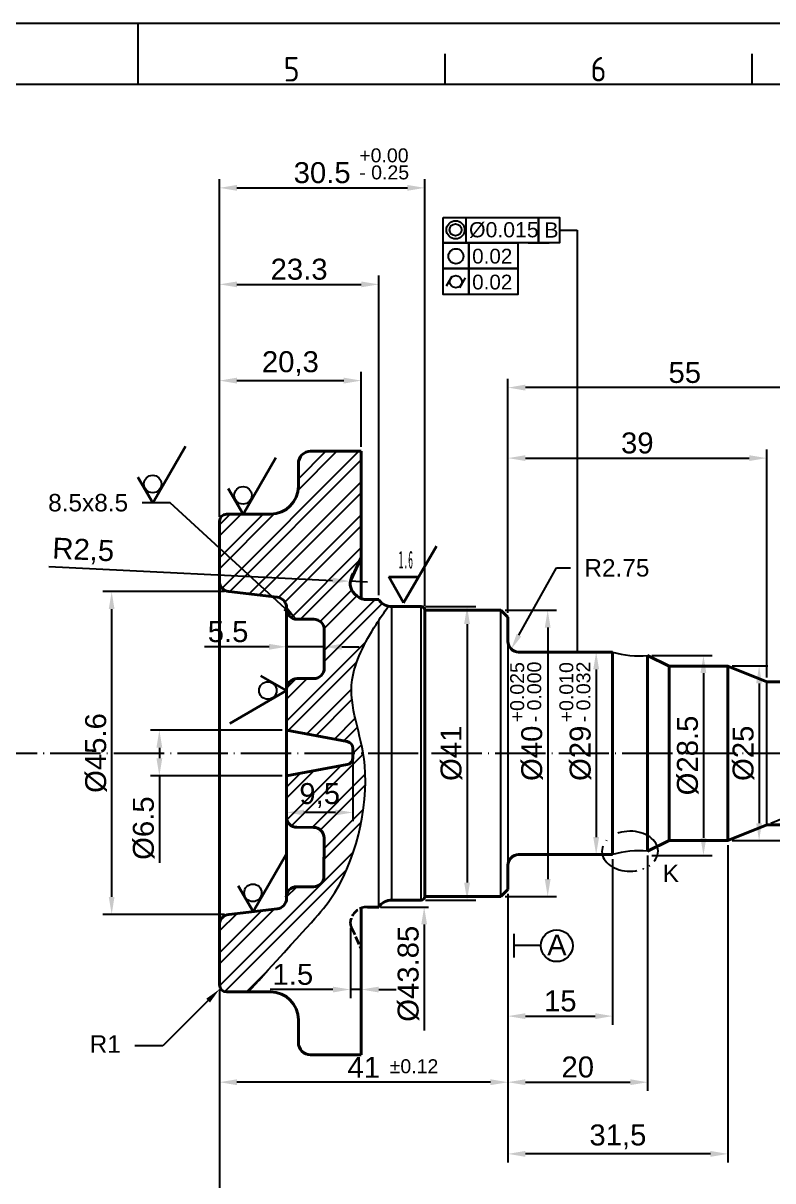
# Model space of a CAD drawing. Header units: millimetres. Extents: x 4780 to 5149, y 1689 to 1950.
# Drawn here: x 4947.7 to 5055, y 1784.4 to 1950.1 of the extents above; entities that cross this region are included whole.
import ezdxf
from ezdxf import colors
from ezdxf.entities.mleader import LeaderData, LeaderLine
from ezdxf.enums import TextEntityAlignment as Align
from ezdxf.math import Vec2, Vec3

# ---------------------------------------------------------------- set-up
doc = ezdxf.new("R2010")
doc.units = ezdxf.units.MM
for name, pattern in [('ACAD_ISO02W100', [15, 12, -3]), ('ACAD_ISO04W100', [30, 24, -3, 0, -3]), ('ACAD_ISO05W100', [33, 24, -3, 0, -3, 0, -3])]:
    doc.linetypes.add(name, pattern=pattern)
for name, color, linetype, lineweight in [('AM_0', 7, 'Continuous', 40), ('AM_4', 1, 'ACAD_ISO04W100', 25), ('AM_5', 3, 'Continuous', 25), ('AM_8', 40, 'ACAD_ISO02W100', 35), ('AM_BOR', 2, 'ACAD_ISO05W100', 35)]:
    doc.layers.add(name, color=color, linetype=linetype, lineweight=lineweight)
doc.styles.add('ACISOTS', font='isocp.shx', dxfattribs={"height": 1})
doc.styles.get("Standard").update_dxf_attribs({"font": 'arial.ttf'})
doc.styles.add('UserTxtStyle3', font='', dxfattribs={"width": 0.4})
doc.styles.get('UserTxtStyle3').set_extended_font_data('FangSong_GB2312')
doc.dimstyles.new('ISO-25', dxfattribs={"dimtxt": 3, "dimasz": 2.5, "dimexe": 1.25, "dimexo": 0.625, "dimtad": 1, "dimtxsty": 'Standard', "dimcen": 2.5, "dimadec": 0, "dimazin": 0, "dimtfac": 1, "dimtmove": 0, "dimatfit": 3, "dimfxl": 1, "dimarcsym": 0})

# ---------------------------------------------------------------- blocks, each defined once
blk = doc.blocks.new('A3 ZTL')
blk.add_line((401.17, 280.82), (19.57, 280.82))
at = {"layer": 'AM_BOR', "color": 135, "linetype": 'Continuous', "lineweight": 25}
blk.add_line((0, 290.61), (410.96, 290.61), dxfattribs=at)
at = {"layer": 'AM_BOR', "color": 135, "lineweight": 25}
for p, q in [((205.48, 280.82), (205.48, 290.61)), ((254.4, 280.82), (254.4, 285.71)), ((303.33, 280.82), (303.33, 285.71))]:
    blk.add_line(p, q, dxfattribs=at)
at = {"layer": 'AM_BOR', "color": 135, "lineweight": 25, "style": 'ACISOTS'}
for s, p in [('5', (229.94, 283.27)), ('6', (278.86, 283.27))]:
    blk.add_text(s, height=3.91, dxfattribs=at).set_placement(p, align=Align.MIDDLE)
blk = doc.blocks.new('*D139')
at = {"layer": 'AM_5', "color": 0, "lineweight": -2}
for p, q in [((5049.2, 1858.05), (5054.3, 1858.05)), ((5053.05, 1855.55), (5053.05, 1835.55)), ((5049.2, 1833.05), (5054.3, 1833.05))]:
    blk.add_line(p, q, dxfattribs=at)
at = {"layer": 'AM_5', "color": 0}
for points in [[(5052.63, 1855.55), (5053.46, 1855.55), (5053.05, 1858.05)], [(5052.63, 1835.55), (5053.46, 1835.55), (5053.05, 1833.05)]]:
    blk.add_solid(points, dxfattribs=at)
at = {"layer": 'Defpoints', "color": 0}
for p in [(5048.58, 1858.05), (5048.58, 1833.05), (5053.05, 1833.05)]:
    blk.add_point(p, dxfattribs=at)
at = {"layer": 'AM_5', "color": 0, "insert": (5050.81, 1845.55), "char_height": 3, "attachment_point": 5, "rotation": 90}
blk.add_mtext('%%C25', dxfattribs=at)
blk = doc.blocks.new('*D141')
at = {"layer": 'AM_5', "color": 0, "lineweight": -2}
for p, q in [((5029.09, 1860.05), (5028.47, 1860.05)), ((5029.72, 1857.55), (5029.72, 1833.55)), ((5029.09, 1831.05), (5028.47, 1831.05))]:
    blk.add_line(p, q, dxfattribs=at)
at = {"layer": 'AM_5', "color": 0}
for points in [[(5029.3, 1857.55), (5030.14, 1857.55), (5029.72, 1860.05)], [(5029.3, 1833.55), (5030.14, 1833.55), (5029.72, 1831.05)]]:
    blk.add_solid(points, dxfattribs=at)
at = {"layer": 'Defpoints', "color": 0}
for p in [(5029.72, 1860.05), (5029.72, 1831.05), (5029.72, 1831.05)]:
    blk.add_point(p, dxfattribs=at)
at = {"layer": 'AM_5', "color": 0, "insert": (5027.48, 1845.55), "char_height": 3, "attachment_point": 5, "rotation": 90}
blk.add_mtext('%%C29', dxfattribs=at)
blk = doc.blocks.new('*D143')
at = {"layer": 'AM_5', "color": 0, "lineweight": -2}
for p, q in [((5016.7, 1866.05), (5024.03, 1866.05)), ((5022.78, 1863.55), (5022.78, 1827.55)), ((5016.7, 1825.05), (5024.03, 1825.05))]:
    blk.add_line(p, q, dxfattribs=at)
at = {"layer": 'AM_5', "color": 0}
for points in [[(5022.36, 1863.55), (5023.19, 1863.55), (5022.78, 1866.05)], [(5022.36, 1827.55), (5023.19, 1827.55), (5022.78, 1825.05)]]:
    blk.add_solid(points, dxfattribs=at)
at = {"layer": 'Defpoints', "color": 0}
for p in [(5016.08, 1866.05), (5016.08, 1825.05), (5022.78, 1825.05)]:
    blk.add_point(p, dxfattribs=at)
at = {"layer": 'AM_5', "color": 0, "insert": (5020.54, 1845.55), "char_height": 3, "attachment_point": 5, "rotation": 90}
blk.add_mtext('%%C40', dxfattribs=at)
blk = doc.blocks.new('*D144')
at = {"layer": 'AM_5', "color": 0, "lineweight": -2}
for p, q in [((5005.3, 1866.55), (5012.48, 1866.55)), ((5011.23, 1864.05), (5011.23, 1827.05)), ((5005.3, 1824.55), (5012.48, 1824.55))]:
    blk.add_line(p, q, dxfattribs=at)
at = {"layer": 'AM_5', "color": 0}
for points in [[(5010.81, 1864.05), (5011.65, 1864.05), (5011.23, 1866.55)], [(5010.81, 1827.05), (5011.65, 1827.05), (5011.23, 1824.55)]]:
    blk.add_solid(points, dxfattribs=at)
at = {"layer": 'Defpoints', "color": 0}
for p in [(5004.68, 1866.55), (5004.68, 1824.55), (5011.23, 1824.55)]:
    blk.add_point(p, dxfattribs=at)
at = {"layer": 'AM_5', "color": 0, "insert": (5008.99, 1845.55), "char_height": 3, "attachment_point": 5, "rotation": 90}
blk.add_mtext('%%C41', dxfattribs=at)
blk = doc.blocks.new('*D150')
at = {"layer": 'AM_5', "color": 0, "lineweight": -2}
for p, q in [((4976.48, 1868.69), (4959.09, 1868.69)), ((4960.34, 1866.19), (4960.34, 1825)), ((4976.48, 1822.5), (4959.09, 1822.5))]:
    blk.add_line(p, q, dxfattribs=at)
at = {"layer": 'AM_5', "color": 0}
for points in [[(4959.92, 1866.19), (4960.75, 1866.19), (4960.34, 1868.69)], [(4959.92, 1825), (4960.75, 1825), (4960.34, 1822.5)]]:
    blk.add_solid(points, dxfattribs=at)
at = {"layer": 'Defpoints', "color": 0}
for p in [(4977.11, 1868.69), (4960.34, 1822.5), (4977.11, 1822.5)]:
    blk.add_point(p, dxfattribs=at)
at = {"layer": 'AM_5', "color": 0, "insert": (4958.1, 1845.59), "char_height": 3, "attachment_point": 5, "rotation": 90}
blk.add_mtext('%%C45.6', dxfattribs=at)
blk = doc.blocks.new('*D151')
at = {"layer": 'AM_5', "color": 0, "lineweight": -2}
for p, q in [((4975.78, 1879.41), (4975.78, 1900.15)), ((4996.08, 1889.41), (4996.08, 1900.15)), ((4978.28, 1898.9), (4993.58, 1898.9))]:
    blk.add_line(p, q, dxfattribs=at)
at = {"layer": 'AM_5', "color": 0}
for points in [[(4978.28, 1899.32), (4978.28, 1898.48), (4975.78, 1898.9)], [(4993.58, 1899.32), (4993.58, 1898.48), (4996.08, 1898.9)]]:
    blk.add_solid(points, dxfattribs=at)
at = {"layer": 'Defpoints', "color": 0}
for p in [(4996.08, 1898.9), (4996.08, 1888.79), (4975.78, 1878.79)]:
    blk.add_point(p, dxfattribs=at)
at = {"layer": 'AM_5', "color": 0, "insert": (4985.93, 1901.33), "char_height": 3, "attachment_point": 5}
blk.add_mtext('20,3', dxfattribs=at)
blk = doc.blocks.new('*D152')
at = {"layer": 'AM_5', "color": 0, "lineweight": -2}
for p, q in [((4975.78, 1879.41), (4975.78, 1913.93)), ((4978.28, 1912.68), (4996.08, 1912.68)), ((4998.58, 1868.17), (4998.58, 1913.93))]:
    blk.add_line(p, q, dxfattribs=at)
at = {"layer": 'AM_5', "color": 0}
for points in [[(4978.28, 1913.09), (4978.28, 1912.26), (4975.78, 1912.68)], [(4996.08, 1913.09), (4996.08, 1912.26), (4998.58, 1912.68)]]:
    blk.add_solid(points, dxfattribs=at)
at = {"layer": 'Defpoints', "color": 0}
for p in [(4998.58, 1912.68), (4975.78, 1878.79), (4998.58, 1867.55)]:
    blk.add_point(p, dxfattribs=at)
at = {"layer": 'AM_5', "color": 0, "insert": (4987.18, 1914.83), "char_height": 3, "attachment_point": 5}
blk.add_mtext('23.3', dxfattribs=at)
blk = doc.blocks.new('*D153')
at = {"layer": 'AM_5', "color": 0, "lineweight": -2}
for p, q in [((4975.78, 1879.41), (4975.78, 1927.74)), ((5005.18, 1866.67), (5005.18, 1927.74)), ((4978.28, 1926.49), (5002.68, 1926.49))]:
    blk.add_line(p, q, dxfattribs=at)
at = {"layer": 'AM_5', "color": 0}
for points in [[(4978.28, 1926.91), (4978.28, 1926.08), (4975.78, 1926.49)], [(5002.68, 1926.91), (5002.68, 1926.08), (5005.18, 1926.49)]]:
    blk.add_solid(points, dxfattribs=at)
at = {"layer": 'Defpoints', "color": 0}
for p in [(5005.18, 1926.49), (4975.78, 1878.79), (5005.18, 1866.05)]:
    blk.add_point(p, dxfattribs=at)
at = {"layer": 'AM_5', "color": 0, "insert": (4990.48, 1928.65), "char_height": 3, "attachment_point": 5}
blk.add_mtext('30.5', dxfattribs=at)
blk = doc.blocks.new('*D154')
at = {"layer": 'AM_5', "color": 0, "lineweight": -2}
for p, q in [((5017.08, 1865.67), (5017.08, 1889.06)), ((5019.58, 1887.81), (5051.64, 1887.81)), ((5054.14, 1856.4), (5054.14, 1889.06))]:
    blk.add_line(p, q, dxfattribs=at)
at = {"layer": 'AM_5', "color": 0}
for points in [[(5019.58, 1888.22), (5019.58, 1887.39), (5017.08, 1887.81)], [(5051.64, 1888.22), (5051.64, 1887.39), (5054.14, 1887.81)]]:
    blk.add_solid(points, dxfattribs=at)
at = {"layer": 'Defpoints', "color": 0}
for p in [(5054.14, 1887.81), (5017.08, 1865.05), (5054.14, 1855.77)]:
    blk.add_point(p, dxfattribs=at)
at = {"layer": 'AM_5', "color": 0, "insert": (5035.61, 1889.96), "char_height": 3, "attachment_point": 5}
blk.add_mtext('39', dxfattribs=at)
blk = doc.blocks.new('*D155')
at = {"layer": 'AM_5', "color": 0, "lineweight": -2}
for p, q in [((5017.08, 1888.43), (5017.08, 1899.15)), ((5067.75, 1856.4), (5067.75, 1899.15)), ((5065.25, 1897.9), (5019.58, 1897.9))]:
    blk.add_line(p, q, dxfattribs=at)
at = {"layer": 'AM_5', "color": 0}
for points in [[(5019.58, 1898.32), (5019.58, 1897.48), (5017.08, 1897.9)], [(5065.25, 1898.32), (5065.25, 1897.48), (5067.75, 1897.9)]]:
    blk.add_solid(points, dxfattribs=at)
at = {"layer": 'Defpoints', "color": 0}
for p in [(5017.08, 1897.9), (5017.08, 1887.81), (5067.75, 1855.77)]:
    blk.add_point(p, dxfattribs=at)
at = {"layer": 'AM_5', "color": 0, "insert": (5042.41, 1900.05), "char_height": 3, "attachment_point": 5}
blk.add_mtext('55', dxfattribs=at)
blk = doc.blocks.new('*D158')
at = {"layer": 'AM_5', "color": 0, "lineweight": -2}
for p, q in [((5017.08, 1825.42), (5017.08, 1797.22)), ((4975.78, 1811.77), (4975.78, 1797.22)), ((5014.58, 1798.47), (4978.28, 1798.47))]:
    blk.add_line(p, q, dxfattribs=at)
at = {"layer": 'AM_5', "color": 0}
for points in [[(4978.28, 1798.89), (4978.28, 1798.05), (4975.78, 1798.47)], [(5014.58, 1798.89), (5014.58, 1798.05), (5017.08, 1798.47)]]:
    blk.add_solid(points, dxfattribs=at)
at = {"layer": 'Defpoints', "color": 0}
for p in [(5017.08, 1826.05), (4975.78, 1812.4), (4975.78, 1798.47)]:
    blk.add_point(p, dxfattribs=at)
at = {"layer": 'AM_5', "color": 0, "insert": (4996.43, 1800.6), "char_height": 3, "attachment_point": 5}
blk.add_mtext('41', dxfattribs=at)
blk = doc.blocks.new('*D159')
at = {"layer": 'AM_5', "color": 0, "lineweight": -2}
for p, q in [((5032.08, 1830.42), (5032.08, 1806.68)), ((5017.08, 1824.8), (5017.08, 1806.68)), ((5019.58, 1807.93), (5029.58, 1807.93))]:
    blk.add_line(p, q, dxfattribs=at)
at = {"layer": 'AM_5', "color": 0}
for points in [[(5019.58, 1808.35), (5019.58, 1807.51), (5017.08, 1807.93)], [(5029.58, 1808.35), (5029.58, 1807.51), (5032.08, 1807.93)]]:
    blk.add_solid(points, dxfattribs=at)
at = {"layer": 'Defpoints', "color": 0}
for p in [(5032.08, 1831.05), (5017.08, 1825.42), (5032.08, 1807.93)]:
    blk.add_point(p, dxfattribs=at)
at = {"layer": 'AM_5', "color": 0, "insert": (5024.58, 1810.09), "char_height": 3, "attachment_point": 5}
blk.add_mtext('15', dxfattribs=at)
blk = doc.blocks.new('*D160')
at = {"layer": 'AM_5', "color": 0, "lineweight": -2}
for p, q in [((5037.09, 1830.93), (5037.09, 1797.22)), ((5017.08, 1807.31), (5017.08, 1797.22)), ((5019.58, 1798.47), (5034.59, 1798.47))]:
    blk.add_line(p, q, dxfattribs=at)
at = {"layer": 'AM_5', "color": 0}
for points in [[(5019.58, 1798.89), (5019.58, 1798.05), (5017.08, 1798.47)], [(5034.59, 1798.89), (5034.59, 1798.05), (5037.09, 1798.47)]]:
    blk.add_solid(points, dxfattribs=at)
at = {"layer": 'Defpoints', "color": 0}
for p in [(5037.09, 1831.56), (5017.08, 1807.93), (5037.09, 1798.47)]:
    blk.add_point(p, dxfattribs=at)
at = {"layer": 'AM_5', "color": 0, "insert": (5027.08, 1800.63), "char_height": 3, "attachment_point": 5}
blk.add_mtext('20', dxfattribs=at)
blk = doc.blocks.new('*D161')
at = {"layer": 'AM_5', "color": 0, "lineweight": -2}
for p, q in [((5048.58, 1832.42), (5048.58, 1786.96)), ((5017.08, 1797.85), (5017.08, 1786.96)), ((5046.08, 1788.21), (5019.58, 1788.21))]:
    blk.add_line(p, q, dxfattribs=at)
at = {"layer": 'AM_5', "color": 0}
for points in [[(5019.58, 1788.63), (5019.58, 1787.79), (5017.08, 1788.21)], [(5046.08, 1788.63), (5046.08, 1787.79), (5048.58, 1788.21)]]:
    blk.add_solid(points, dxfattribs=at)
at = {"layer": 'Defpoints', "color": 0}
for p in [(5048.58, 1833.05), (5017.08, 1798.47), (5017.08, 1788.21)]:
    blk.add_point(p, dxfattribs=at)
at = {"layer": 'AM_5', "color": 0, "insert": (5032.83, 1790.64), "char_height": 3, "attachment_point": 5}
blk.add_mtext('31,5', dxfattribs=at)
blk = doc.blocks.new('*D162')
at = {"layer": 'AM_5', "color": 0, "lineweight": -2}
for p, q in [((5095.07, 1814.41), (5095.07, 1776.38)), ((4975.78, 1811.77), (4975.78, 1776.38)), ((4978.28, 1777.63), (5092.57, 1777.63))]:
    blk.add_line(p, q, dxfattribs=at)
at = {"layer": 'AM_5', "color": 0}
for points in [[(4978.28, 1778.04), (4978.28, 1777.21), (4975.78, 1777.63)], [(5092.57, 1778.04), (5092.57, 1777.21), (5095.07, 1777.63)]]:
    blk.add_solid(points, dxfattribs=at)
at = {"layer": 'Defpoints', "color": 0}
for p in [(5095.07, 1815.03), (4975.78, 1812.4), (5095.07, 1777.63)]:
    blk.add_point(p, dxfattribs=at)
at = {"layer": 'AM_5', "color": 0, "insert": (5035.43, 1779.78), "char_height": 3, "attachment_point": 5}
blk.add_mtext('120', dxfattribs=at)
blk = doc.blocks.new('*D164')
at = {"layer": 'AM_5', "color": 0, "lineweight": -2}
for p, q in [((4985.38, 1861.43), (4985.38, 1862.05)), ((4990.78, 1861.12), (4990.78, 1862.05)), ((4982.88, 1860.8), (4973.64, 1860.8)), ((4990.78, 1860.8), (4985.38, 1860.8)), ((4993.28, 1860.8), (4995.78, 1860.8))]:
    blk.add_line(p, q, dxfattribs=at)
at = {"layer": 'AM_5', "color": 0}
for points in [[(4982.88, 1861.22), (4982.88, 1860.38), (4985.38, 1860.8)], [(4993.28, 1861.22), (4993.28, 1860.38), (4990.78, 1860.8)]]:
    blk.add_solid(points, dxfattribs=at)
at = {"layer": 'Defpoints', "color": 0}
for p in [(4985.38, 1860.8), (4985.38, 1860.8), (4990.78, 1860.49)]:
    blk.add_point(p, dxfattribs=at)
at = {"layer": 'AM_5', "color": 0, "insert": (4977.01, 1862.95), "char_height": 3, "attachment_point": 5}
blk.add_mtext('5.5', dxfattribs=at)
blk = doc.blocks.new('*D165')
at = {"layer": 'AM_5', "color": 0, "lineweight": -2}
for p, q in [((4984.75, 1848.84), (4965.92, 1848.84)), ((4967.17, 1846.34), (4967.17, 1844.84)), ((4984.75, 1842.34), (4965.92, 1842.34)), ((4967.17, 1842.34), (4967.17, 1829.85))]:
    blk.add_line(p, q, dxfattribs=at)
at = {"layer": 'AM_5', "color": 0}
for points in [[(4966.75, 1846.34), (4967.59, 1846.34), (4967.17, 1848.84)], [(4966.75, 1844.84), (4967.59, 1844.84), (4967.17, 1842.34)]]:
    blk.add_solid(points, dxfattribs=at)
at = {"layer": 'Defpoints', "color": 0}
for p in [(4985.38, 1848.84), (4967.17, 1842.34), (4985.38, 1842.34)]:
    blk.add_point(p, dxfattribs=at)
at = {"layer": 'AM_5', "color": 0, "insert": (4964.93, 1834.84), "char_height": 3, "attachment_point": 5, "rotation": 90}
blk.add_mtext('%%C6.5', dxfattribs=at)
blk = doc.blocks.new('*D166')
at = {"layer": 'AM_5', "color": 0, "lineweight": -2}
for p, q in [((4994.88, 1844.97), (4994.88, 1835.83)), ((4985.38, 1837.71), (4985.38, 1838.33)), ((4992.38, 1837.08), (4987.88, 1837.08))]:
    blk.add_line(p, q, dxfattribs=at)
at = {"layer": 'AM_5', "color": 0}
for points in [[(4987.88, 1837.5), (4987.88, 1836.67), (4985.38, 1837.08)], [(4992.38, 1837.5), (4992.38, 1836.67), (4994.88, 1837.08)]]:
    blk.add_solid(points, dxfattribs=at)
at = {"layer": 'Defpoints', "color": 0}
for p in [(4994.88, 1845.59), (4985.38, 1837.08), (4985.38, 1837.08)]:
    blk.add_point(p, dxfattribs=at)
at = {"layer": 'AM_5', "color": 0, "insert": (4990.13, 1839.51), "char_height": 3, "attachment_point": 5}
blk.add_mtext('9,5', dxfattribs=at)
blk = doc.blocks.new('*D167')
at = {"layer": 'AM_5', "color": 0, "lineweight": -2}
for p, q in [((5054.72, 1835.56), (5063.21, 1839.02)), ((5049.2, 1833.05), (5064.38, 1833.05)), ((5062.91, 1830.56), (5061.74, 1823.81))]:
    blk.add_line(p, q, dxfattribs=at)
for start, end in [(9.8556, 12.3505), (350.1444, 0)]:
    blk.add_arc((5048.58, 1833.05), 14.55, start, end, dxfattribs=at)
at = {"layer": 'AM_5', "color": 0}
for points in [[(5062.39, 1836.04), (5063.19, 1836.29), (5062.05, 1838.55)], [(5063.33, 1835.58), (5062.5, 1835.5), (5063.13, 1833.05)]]:
    blk.add_solid(points, dxfattribs=at)
at = {"layer": 'Defpoints', "color": 0}
for p in [(5062.64, 1836.77), (5054.14, 1835.32), (5040.16, 1833.05), (5048.58, 1833.05), (5048.58, 1833.05)]:
    blk.add_point(p, dxfattribs=at)
at = {"layer": 'AM_5', "color": 0, "insert": (5064.45, 1826.81), "char_height": 3, "attachment_point": 5, "rotation": 260.1444}
blk.add_mtext('15%%d', dxfattribs=at)
blk = doc.blocks.new('*D169')
at = {"layer": 'AM_5', "color": 0, "lineweight": -2}
for p, q in [((4859.14, 1876.72), (4840.57, 1898.09)), ((4850.83, 1845.59), (4816.64, 1845.59))]:
    blk.add_line(p, q, dxfattribs=at)
blk.add_arc((4886.2, 1845.59), 68.31, 133.0971, 177.9029, dxfattribs=at)
at = {"layer": 'AM_5', "color": 0}
for points in [[(4839.25, 1895.78), (4839.81, 1895.16), (4841.39, 1897.15)], [(4818.35, 1848.09), (4817.52, 1848.1), (4817.89, 1845.59)]]:
    blk.add_solid(points, dxfattribs=at)
at = {"layer": 'Defpoints', "color": 0}
for p in [(4828.7, 1882.46), (4859.55, 1876.25), (4870.21, 1863.99), (4851.45, 1845.59), (5112.5, 1845.59)]:
    blk.add_point(p, dxfattribs=at)
at = {"layer": 'AM_5', "color": 0, "insert": (4822.08, 1874.81), "char_height": 3, "attachment_point": 5, "rotation": 65.5}
blk.add_mtext('49°', dxfattribs=at)
blk = doc.blocks.new('*D170')
at = {"layer": 'AM_5', "color": 0, "lineweight": -2}
for p, q in [((4850.83, 1845.59), (4816.64, 1845.59)), ((4859.14, 1814.59), (4840.53, 1793.18))]:
    blk.add_line(p, q, dxfattribs=at)
blk.add_arc((4886.09, 1845.59), 68.2, 182.1005, 226.8995, dxfattribs=at)
at = {"layer": 'AM_5', "color": 0}
for points in [[(4817.52, 1843.09), (4818.35, 1843.1), (4817.89, 1845.59)], [(4839.77, 1796.11), (4839.21, 1795.49), (4841.35, 1794.13)]]:
    blk.add_solid(points, dxfattribs=at)
at = {"layer": 'Defpoints', "color": 0}
for p in [(4851.45, 1845.59), (5112.5, 1845.59), (4820.64, 1826.41), (4870.21, 1827.33), (4859.55, 1815.06)]:
    blk.add_point(p, dxfattribs=at)
at = {"layer": 'AM_5', "color": 0, "insert": (4826, 1818.21), "char_height": 3, "attachment_point": 5, "rotation": 294.5}
blk.add_mtext('49°', dxfattribs=at)
blk = doc.blocks.new('*D171')
at = {"layer": 'AM_5', "color": 0, "lineweight": -2}
blk.add_line((4922.45, 1865.25), (4931.33, 1870), dxfattribs=at)
blk.add_arc((4885.73, 1845.59), 50.46, 2.8387, 25.3238, dxfattribs=at)
at = {"layer": 'AM_5', "color": 0}
for points in [[(4930.98, 1866.99), (4931.72, 1867.37), (4930.22, 1869.41)], [(4936.55, 1848.1), (4935.72, 1848.08), (4936.2, 1845.59)]]:
    blk.add_solid(points, dxfattribs=at)
at = {"layer": 'Defpoints', "color": 0}
for p in [(4921.9, 1864.95), (4907.55, 1857.28), (4935.52, 1853.82), (4851.45, 1845.59), (5112.5, 1845.59)]:
    blk.add_point(p, dxfattribs=at)
at = {"layer": 'AM_5', "color": 0, "insert": (4936.78, 1858.4), "char_height": 3, "attachment_point": 5, "rotation": 284.0813}
blk.add_mtext("28%%d30'", dxfattribs=at)
blk = doc.blocks.new('*D172')
at = {"layer": 'AM_5', "color": 0, "lineweight": -2}
blk.add_line((4922.45, 1826.07), (4931.35, 1821.3), dxfattribs=at)
blk.add_arc((4885.97, 1845.59), 50.23, 334.6897, 357.1478, dxfattribs=at)
at = {"layer": 'AM_5', "color": 0}
for points in [[(4935.72, 1843.1), (4936.55, 1843.08), (4936.2, 1845.59)], [(4931.75, 1823.93), (4931.01, 1824.31), (4930.25, 1821.89)]]:
    blk.add_solid(points, dxfattribs=at)
at = {"layer": 'Defpoints', "color": 0}
for p in [(4851.45, 1845.59), (5112.5, 1845.59), (4907.55, 1834.04), (4933.53, 1829.43), (4921.9, 1826.36)]:
    blk.add_point(p, dxfattribs=at)
at = {"layer": 'AM_5', "color": 0, "insert": (4932.6, 1833.9), "char_height": 3, "attachment_point": 5, "rotation": 75.9187}
blk.add_mtext("28%%D30'   ", dxfattribs=at)
blk = doc.blocks.new('*D175')
at = {"layer": 'AM_5', "color": 0, "lineweight": -2}
for p, q in [((5037.7, 1859.54), (5046.33, 1859.54)), ((5045.08, 1857.04), (5045.08, 1833.43)), ((5037.71, 1830.93), (5046.33, 1830.93))]:
    blk.add_line(p, q, dxfattribs=at)
at = {"layer": 'AM_5', "color": 0}
for points in [[(5044.66, 1857.04), (5045.49, 1857.04), (5045.08, 1859.54)], [(5044.66, 1833.43), (5045.49, 1833.43), (5045.08, 1830.93)]]:
    blk.add_solid(points, dxfattribs=at)
at = {"layer": 'Defpoints', "color": 0}
for p in [(5037.08, 1859.54), (5037.09, 1830.93), (5045.08, 1830.93)]:
    blk.add_point(p, dxfattribs=at)
at = {"layer": 'AM_5', "color": 0, "insert": (5042.84, 1845.24), "char_height": 3, "attachment_point": 5, "rotation": 90}
blk.add_mtext('%%C28.5', dxfattribs=at)
blk = doc.blocks.new('*D184')
at = {"layer": 'AM_5', "color": 0, "lineweight": -2}
for p, q in [((4825.19, 1857.36), (4826.1, 1862.08)), ((4834.71, 1853.38), (4823.52, 1855.08)), ((4850.83, 1845.59), (4822.8, 1845.59))]:
    blk.add_line(p, q, dxfattribs=at)
for start, end in [(169.0007, 171.3236), (173.6466, 177.677)]:
    blk.add_arc((4885.72, 1845.59), 61.67, start, end, dxfattribs=at)
at = {"layer": 'AM_5', "color": 0}
for points in [[(4824.02, 1852.47), (4824.84, 1852.36), (4824.76, 1854.9)], [(4824.52, 1848.08), (4823.69, 1848.1), (4824.05, 1845.59)]]:
    blk.add_solid(points, dxfattribs=at)
at = {"layer": 'Defpoints', "color": 0}
for p in [(4835.33, 1853.28), (4855.6, 1850.19), (4824.13, 1848.7), (4851.45, 1845.59), (5112.5, 1845.59)]:
    blk.add_point(p, dxfattribs=at)
at = {"layer": 'AM_5', "color": 0, "insert": (4823.53, 1860.13), "char_height": 3, "attachment_point": 5, "rotation": 79.0007}
blk.add_mtext('9°', dxfattribs=at)
blk = doc.blocks.new('*D187')
at = {"layer": 'AM_5', "color": 0, "lineweight": -2}
for p, q in [((4850.83, 1845.59), (4822.8, 1845.59)), ((4834.68, 1829.98), (4825.52, 1827.21))]:
    blk.add_line(p, q, dxfattribs=at)
blk.add_arc((4886.35, 1845.59), 62.3, 182.2995, 194.5176, dxfattribs=at)
at = {"layer": 'AM_5', "color": 0}
for points in [[(4823.69, 1843.09), (4824.52, 1843.1), (4824.05, 1845.59)], [(4826.44, 1830.09), (4825.64, 1829.86), (4826.72, 1827.57)]]:
    blk.add_solid(points, dxfattribs=at)
at = {"layer": 'Defpoints', "color": 0}
for p in [(4851.45, 1845.59), (5112.5, 1845.59), (4824.35, 1839.51), (4855.65, 1836.31), (4835.28, 1830.16)]:
    blk.add_point(p, dxfattribs=at)
at = {"layer": 'AM_5', "color": 0, "insert": (4826.83, 1836.8), "char_height": 3, "attachment_point": 5, "rotation": 278.4085}
blk.add_mtext('17°', dxfattribs=at)
blk = doc.blocks.new('*D189')
at = {"layer": 'AM_5', "color": 0, "lineweight": -2}
for p, q in [((4951.36, 1872.27), (4991.98, 1870.29)), ((4996.98, 1870.05), (4994.48, 1870.17))]:
    blk.add_line(p, q, dxfattribs=at)
blk.add_arc((4996.98, 1870.05), 2.5, 148.5612, 180.2536, dxfattribs=at)
at = {"layer": 'AM_5', "color": 0}
blk.add_solid([(4992, 1870.71), (4991.96, 1869.87), (4994.48, 1870.17)], dxfattribs=at)
at = {"layer": 'Defpoints', "color": 0}
for p in [(4994.48, 1870.17), (4996.98, 1870.05)]:
    blk.add_point(p, dxfattribs=at)
at = {"layer": 'AM_5', "color": 0, "insert": (4956.27, 1874.46), "char_height": 3, "attachment_point": 5, "rotation": 357.2091}
blk.add_mtext('R2,5', dxfattribs=at)
blk = doc.blocks.new('*D191')
at = {"layer": 'AM_5', "color": 0, "lineweight": -2}
for p, q in [((4994.52, 1820.55), (4994.52, 1810.49)), ((4996.08, 1812.36), (4996.08, 1812.99)), ((4992.02, 1811.74), (4983.06, 1811.74)), ((4996.08, 1811.74), (4994.52, 1811.74)), ((4998.58, 1811.74), (5001.08, 1811.74))]:
    blk.add_line(p, q, dxfattribs=at)
at = {"layer": 'AM_5', "color": 0}
for points in [[(4992.02, 1812.15), (4992.02, 1811.32), (4994.52, 1811.74)], [(4998.58, 1812.15), (4998.58, 1811.32), (4996.08, 1811.74)]]:
    blk.add_solid(points, dxfattribs=at)
at = {"layer": 'Defpoints', "color": 0}
for p in [(4994.52, 1821.17), (4996.08, 1811.74), (4996.08, 1811.74)]:
    blk.add_point(p, dxfattribs=at)
at = {"layer": 'AM_5', "color": 0, "insert": (4986.29, 1813.89), "char_height": 3, "attachment_point": 5}
blk.add_mtext('1.5', dxfattribs=at)

msp = doc.modelspace()

# ---------------------------------------------------------------- hatches: boundary and pattern name
at = {"layer": 'AM_5'}
h = msp.add_hatch(dxfattribs=at)
h.set_pattern_fill('ANSI32', color=256, scale=0.35, style=0)
edge = h.paths.add_edge_path()
edge.add_line((4996.079, 1879.788), (4996.079, 1888.788))
edge.add_line((4996.079, 1888.788), (4988.829, 1888.788))
edge.add_arc((4988.829, 1887.038), 1.75, 90, 180)
edge.add_line((4987.079, 1887.038), (4987.079, 1883.788))
edge.add_arc((4983.079, 1883.788), 4, -90, 0, ccw=False)
edge.add_line((4983.079, 1879.788), (4976.779, 1879.788))
edge.add_arc((4976.779, 1878.788), 1, 90, 180)
edge.add_line((4975.779, 1878.788), (4975.779, 1874.918))
edge.add_line((4975.779, 1874.918), (4983.353, 1867.976))
edge.add_line((4983.353, 1867.976), (4984.05, 1867.896))
edge.add_arc((4983.879, 1866.405), 1.5, 0, 83.46337, ccw=False)
edge.add_line((4985.379, 1866.405), (4985.379, 1866.243))
edge.add_arc((4986.879, 1866.243), 1.5, 180, 270)
edge.add_line((4986.879, 1864.743), (4989.279, 1864.743))
edge.add_arc((4989.279, 1863.243), 1.5, 0, 90, ccw=False)
edge.add_line((4990.779, 1863.243), (4990.779, 1857.743))
edge.add_arc((4989.279, 1857.743), 1.5, -90, 0, ccw=False)
edge.add_line((4989.279, 1856.243), (4986.879, 1856.243))
edge.add_arc((4986.879, 1854.743), 1.5, 90, 180)
edge.add_line((4985.379, 1854.743), (4985.379, 1848.843))
edge.add_line((4985.379, 1848.843), (4994.06, 1847.244))
edge.add_arc((4993.879, 1846.261), 1, 0, 79.56252, ccw=False)
edge.add_line((4994.879, 1846.261), (4994.879, 1845.593))
edge.add_line((4994.879, 1845.593), (4996.339, 1845.593))
edge.add_spline(control_points=[(4996.339, 1845.593), (4995.687, 1849.482), (4993.241, 1854.977), (4996.678, 1861.606), (4998.454, 1864.367), (4998.579, 1864.559)], knot_values=[31.3337741, 31.3337741, 31.3337741, 31.3337741, 43.4165662, 52.5275531, 53.211751, 53.211751, 53.211751, 53.211751], degree=3, periodic=0)
edge.add_spline(control_points=[(4998.579, 1864.559), (4999.03, 1865.251), (4999.494, 1865.93), (4999.968, 1866.602)], knot_values=[53.211751, 53.211751, 53.211751, 53.211751, 55.6768274, 55.6768274, 55.6768274, 55.6768274], degree=3, periodic=0)
edge.add_arc((5000.467, 1868.829), 2.282, 214.18244, 257.37119, ccw=False)
edge.add_line((4998.579, 1867.547), (4996.978, 1867.547))
edge.add_arc((4996.978, 1870.047), 2.5, 194.57755, 270, ccw=False)
edge.add_arc((4996.01, 1869.795), 1.5, 155.69729, 194.57755, ccw=False)
edge.add_line((4994.643, 1870.413), (4996.079, 1873.593))
edge.add_line((4996.079, 1873.593), (4996.079, 1879.788))
edge = h.paths.add_edge_path()
edge.add_spline(control_points=[(4979.919, 1811.399), (4988.192, 1820.659), (4994.469, 1826.355), (4997.31, 1838.587), (4996.435, 1845.021), (4996.339, 1845.593)], knot_values=[4.3008979, 4.3008979, 4.3008979, 4.3008979, 11.900803, 29.5554748, 31.3337741, 31.3337741, 31.3337741, 31.3337741], degree=3, periodic=0)
edge.add_line((4996.339, 1845.593), (4994.879, 1845.593))
edge.add_line((4994.879, 1845.593), (4994.879, 1844.926))
edge.add_arc((4993.879, 1844.926), 1, -79.56252, 0, ccw=False)
edge.add_line((4994.06, 1843.943), (4985.379, 1842.343))
edge.add_line((4985.379, 1842.343), (4985.379, 1836.207))
edge.add_arc((4986.858, 1836.457), 1.5, 189.58959, 269.86865)
edge.add_line((4986.855, 1834.957), (4989.255, 1834.952))
edge.add_arc((4989.251, 1833.452), 1.5, -0.13135, 89.86865, ccw=False)
edge.add_line((4990.751, 1833.448), (4990.739, 1827.948))
edge.add_arc((4989.239, 1827.952), 1.5, 269.86865, 359.86865, ccw=False)
edge.add_line((4989.235, 1826.452), (4986.835, 1826.457))
edge.add_arc((4986.832, 1824.957), 1.5, 89.86865, 165.56946)
edge.add_line((4985.379, 1825.331), (4985.379, 1824.781))
edge.add_arc((4983.879, 1824.781), 1.5, -83.46337, 0, ccw=False)
edge.add_line((4984.05, 1823.291), (4977.109, 1822.496))
edge.add_arc((4977.279, 1821.005), 1.5, 96.53663, 180)
edge.add_line((4975.779, 1821.005), (4975.779, 1812.399))
edge.add_arc((4976.779, 1812.399), 1, 180, 270)
edge.add_line((4976.779, 1811.399), (4979.919, 1811.399))
h.paths.add_polyline_path([(4975.779, 1874.918), (4975.779, 1870.181, 0.3811799), (4977.109, 1868.691), (4983.353, 1867.976)], flags=17)
h.paths.add_polyline_path([(4986.463, 1836.664), (4993.789, 1836.664), (4993.789, 1842.846), (4986.463, 1842.846)], flags=24)

# ---------------------------------------------------------------- linework, layer by layer
at = {"layer": 'AM_0'}
for p, q in [((4996.079, 1888.788), (4988.829, 1888.788)), ((4996.079, 1879.788), (4996.079, 1888.788)), ((4987.079, 1887.038), (4987.079, 1883.788)), ((4983.079, 1879.788), (4976.779, 1879.788)), ((4996.079, 1879.788), (4996.079, 1867.714)), ((4975.779, 1878.788), (4975.779, 1812.399)), ((4994.643, 1870.413), (4996.079, 1873.593)), ((4996.082, 1872.048), (4996.081, 1872.047)), ((4977.109, 1868.691), (4984.05, 1867.896)), ((4985.379, 1866.405), (4985.379, 1866.243)), ((4985.379, 1866.243), (4985.379, 1824.781)), ((4998.579, 1867.547), (4996.978, 1867.547)), ((5000.482, 1866.547), (5004.679, 1866.547)), ((5005.179, 1866.047), (5016.078, 1866.047)), ((5005.179, 1845.548), (5005.179, 1866.047)), ((5016.078, 1866.047), (5017.078, 1865.047)), ((4989.279, 1864.743), (4986.879, 1864.743)), ((5017.078, 1861.579), (5017.078, 1865.047)), ((4990.779, 1863.243), (4990.779, 1857.743)), ((5018.609, 1860.047), (5032.077, 1860.047)), ((5032.077, 1845.548), (5032.077, 1860.047)), ((5037.076, 1845.548), (5037.076, 1859.541)), ((5037.088, 1859.539), (5040.159, 1858.048)), ((5040.159, 1858.048), (5048.576, 1858.048)), ((5040.159, 1858.048), (5040.159, 1845.548)), ((5048.576, 1845.548), (5048.576, 1858.048)), ((5048.576, 1858.048), (5054.144, 1855.774)), ((4989.279, 1856.243), (4986.879, 1856.243)), ((5067.75, 1855.774), (5054.144, 1855.774)), ((4985.379, 1848.843), (4985.379, 1842.343)), ((4985.379, 1848.843), (4994.06, 1847.244)), ((4994.879, 1846.261), (4994.879, 1844.926)), ((5005.179, 1845.548), (5005.179, 1825.05)), ((5032.077, 1845.548), (5032.077, 1831.049)), ((5037.076, 1845.548), (5037.076, 1831.556)), ((5040.159, 1833.049), (5040.159, 1845.548)), ((5048.576, 1845.548), (5048.576, 1833.049)), ((4985.379, 1842.343), (4994.06, 1843.943)), ((4989.255, 1834.952), (4986.855, 1834.957)), ((5048.576, 1833.049), (5054.144, 1835.323)), ((5067.75, 1835.323), (5054.144, 1835.323)), ((4990.739, 1827.948), (4990.751, 1833.448)), ((5037.088, 1831.558), (5040.159, 1833.049)), ((5040.159, 1833.049), (5048.576, 1833.049)), ((5018.609, 1831.049), (5032.077, 1831.049)), ((5017.078, 1829.518), (5017.078, 1826.05)), ((4989.235, 1826.452), (4986.835, 1826.457)), ((5005.179, 1825.05), (5016.078, 1825.05)), ((5016.078, 1825.05), (5017.078, 1826.05)), ((4977.109, 1822.496), (4984.05, 1823.291)), ((4996.079, 1807.602), (4996.079, 1823.383)), ((4998.579, 1823.55), (4996.978, 1823.55)), ((4998.579, 1823.55), (4997.829, 1823.55)), ((4997.829, 1823.55), (4998.579, 1823.55)), ((5000.482, 1824.55), (5004.679, 1824.55)), ((4996.082, 1819.138), (4996.081, 1819.14)), ((4976.779, 1811.399), (4983.079, 1811.399)), ((4996.079, 1811.399), (4996.079, 1802.399)), ((4987.079, 1804.149), (4987.079, 1807.399)), ((4996.079, 1802.399), (4988.829, 1802.399))]:
    msp.add_line(p, q, dxfattribs=at)
at = {"layer": 'AM_0', "lineweight": 25}
for p, q in [((5000.482, 1824.55), (5000.482, 1866.547)), ((5004.679, 1824.55), (5004.679, 1866.547)), ((5016.078, 1825.05), (5016.078, 1866.047)), ((4998.579, 1823.55), (4998.579, 1864.559)), ((5017.078, 1861.579), (5017.078, 1829.518)), ((5054.144, 1835.323), (5054.144, 1855.774))]:
    msp.add_line(p, q, dxfattribs=at)
at = {"layer": 'AM_0'}
for centre, radius, start, end in [((4988.829, 1887.038), 1.75, 90, 180), ((4983.079, 1883.788), 4, 270, 0), ((4976.779, 1878.788), 1, 90, 180), ((4977.279, 1870.181), 1.5, 180, 263.46337), ((4996.01, 1869.795), 1.5, 155.69729, 194.57755), ((4996.978, 1870.047), 2.5, 194.57755, 270), ((4983.879, 1866.405), 1.5, 0, 83.46337), ((4986.879, 1866.243), 1.5, 180, 270), ((5000.467, 1868.829), 2.282, 214.18244, 270.38066), ((5004.679, 1866.047), 0.5, 0, 90), ((4989.279, 1863.243), 1.5, 0, 90), ((5018.609, 1861.579), 1.531, 180, 270), ((4989.279, 1857.743), 1.5, 270, 0), ((4986.879, 1854.743), 1.5, 90, 180), ((4993.879, 1846.261), 1, 0, 79.56252), ((4993.879, 1844.926), 1, 280.43748, 0), ((4986.858, 1836.457), 1.5, 179.86865, 269.86865), ((4989.251, 1833.452), 1.5, 359.86865, 89.86865), ((5018.609, 1829.518), 1.531, 90, 180), ((4989.239, 1827.952), 1.5, 269.86865, 359.86865), ((4986.832, 1824.957), 1.5, 89.86865, 179.86865), ((4983.879, 1824.781), 1.5, 276.53663, 0), ((5004.679, 1825.05), 0.5, 270, 0), ((5000.467, 1822.268), 2.282, 89.61934, 145.81756), ((4977.279, 1821.005), 1.5, 96.53663, 180), ((4976.779, 1812.399), 1, 180, 270), ((4983.079, 1807.399), 4, 0, 90), ((4988.829, 1804.149), 1.75, 180, 270)]:
    msp.add_arc(centre, radius, start, end, dxfattribs=at)
at = {"layer": 'AM_0', "lineweight": 25}
for centre, start, end in [((5035.935, 1873.129), 253.56609, 274.84926), ((5035.935, 1817.968), 85.15074, 106.43391)]:
    msp.add_arc(centre, 13.639, start, end, dxfattribs=at)
msp.add_open_spline([(4979.919, 1811.399), (4988.192, 1820.659), (4994.469, 1826.355), (4998.579, 1844.055), (4992.961, 1854.438), (4997.065, 1862.352), (4999.363, 1865.744), (4999.968, 1866.602)], degree=3, knots=[4.3008979, 4.3008979, 4.3008979, 4.3008979, 11.900803, 29.5554748, 43.4165662, 52.5275531, 55.6768274, 55.6768274, 55.6768274, 55.6768274], dxfattribs=at)
at = {"layer": 'AM_4', "lineweight": 25, "ltscale": 0.3}
msp.add_line((4851.453, 1845.593), (5112.498, 1845.593), dxfattribs=at)
at = {"layer": 'AM_5', "lineweight": 25}
for p, q in [((5011.083, 1918.646), (5011.082, 1922.248)), ((5027.014, 1920.447), (5027.014, 1860.047)), ((5019.966, 1918.646), (5022.982, 1918.646)), ((5009.071, 1913.828), (5008.258, 1912.419)), ((5010.95, 1913.592), (5010.137, 1912.183)), ((5017.986, 1816.339), (5017.986, 1819.705)), ((5021.798, 1818.022), (5017.986, 1818.022))]:
    msp.add_line(p, q, dxfattribs=at)
at = {"layer": 'AM_5'}
for p, q in [((5024.49, 1920.447), (5027.014, 1920.447)), ((4998.829, 1823.55), (5005.702, 1823.55)), ((5005.087, 1821.05), (5005.087, 1805.882))]:
    msp.add_line(p, q, dxfattribs=at)
at = {"layer": 'AM_5', "linetype": 'Continuous', "lineweight": 35}
for p, q in [((4966.231, 1881.408), (4970.918, 1889.525)), ((4979.17, 1879.788), (4983.857, 1887.905)), ((4966.231, 1881.408), (4964.101, 1885.097)), ((4979.17, 1879.788), (4977.04, 1883.477)), ((5002.153, 1867.099), (5006.84, 1875.216)), ((5002.153, 1867.099), (5000.023, 1870.789)), ((5000.023, 1870.789), (5004.283, 1870.789)), ((4985.379, 1854.52), (4981.69, 1856.65)), ((4985.379, 1854.52), (4977.262, 1849.834)), ((4980.579, 1822.893), (4985.266, 1831.01)), ((4980.579, 1822.893), (4978.449, 1826.583))]:
    msp.add_line(p, q, dxfattribs=at)
at = {"layer": 'AM_5', "lineweight": 25}
for points in [[(5007.792, 1922.248), (5021.474, 1922.248), (5021.474, 1918.646), (5007.792, 1918.646)], [(5021.474, 1922.248), (5024.49, 1922.248), (5024.49, 1918.646), (5021.474, 1918.646)], [(5007.792, 1918.646), (5011.5, 1918.646), (5011.5, 1914.937), (5007.792, 1914.937)], [(5011.5, 1918.646), (5018.504, 1918.646), (5018.504, 1914.937), (5011.5, 1914.937)], [(5007.792, 1914.937), (5011.5, 1914.937), (5011.5, 1911.229), (5007.792, 1911.229)], [(5011.5, 1914.937), (5018.504, 1914.937), (5018.504, 1911.229), (5011.5, 1911.229)]]:
    msp.add_lwpolyline(points, close=True, dxfattribs=at)
for centre, radius in [((5009.579, 1920.484), 1.296), ((5009.579, 1920.484), 0.851), ((5009.636, 1916.705), 1.074), ((5009.636, 1913.06), 0.869), ((5024.076, 1818.005), 2.279)]:
    msp.add_circle(centre, radius, dxfattribs=at)
at = {"layer": 'AM_5'}
for centre in [(4966.217, 1884.093), (4979.156, 1882.473), (4982.694, 1854.534), (4980.565, 1825.579)]:
    msp.add_circle(centre, 1.253, dxfattribs=at)
msp.add_solid([(5004.67, 1821.05), (5005.503, 1821.05), (5005.087, 1823.55)], dxfattribs=at)
at = {"layer": 'AM_8', "ltscale": 0.1}
msp.add_line((4994.643, 1820.684), (4996.079, 1817.504), dxfattribs=at)
for centre, radius, start, end in [((4996.978, 1821.05), 2.5, 90, 165.42245), ((4996.01, 1821.302), 1.5, 165.42245, 204.30271)]:
    msp.add_arc(centre, radius, start, end, dxfattribs=at)
at = {"layer": 'AM_BOR', "lineweight": 25, "ltscale": 0.3, "extrusion": (0, 0, -1)}
msp.add_ellipse((5034.559, 1831.537), major_axis=(-4.023, -0.028), ratio=0.7108567, start_param=-3.141592653589793, end_param=3.141592653589793, dxfattribs=at)

# ---------------------------------------------------------------- block references
at = {"linetype": 'ByBlock', "lineweight": 0, "xscale": 0.8984250000000003, "yscale": 0.8984250000000003, "zscale": 0.8984250000000003}
msp.add_blockref('A3 ZTL', (4779.524, 1688.982), dxfattribs=at)

# ---------------------------------------------------------------- texts
at = {"layer": 'AM_5', "attachment_point": 1}
for s, width, gutter_width, insert, char_height in [('+0.00', 8.73212, 12.5, (4995.793, 1932.147), 2), ('- 0.25', 8.73212, 12.5, (4995.793, 1929.708), 2), ('%%C0.015', 5.48831, 10, (5011.517, 1921.588), 2.175), ('B', 5.48831, 10, (5022.303, 1921.551), 2.175), ('0.02', 5.48831, 10, (5011.963, 1917.773), 2.1134), ('0.02', 5.48831, 10, (5011.963, 1914.064), 2.1134), ('K', 6.62272, 12.5, (5039.253, 1829.622), 2.5), ('A', 5.48831, 10, (5022.715, 1819.605), 2.966), ('%%P0.12', 8.73212, 12.5, (5000.147, 1801.755), 2)]:
    msp.add_mtext_dynamic_manual_height_columns(s, width=width, gutter_width=gutter_width, heights=[0], dxfattribs=dict(at, insert=insert, char_height=char_height))
at = {"layer": 'AM_5', "linetype": 'Continuous', "lineweight": 25, "insert": (5001.423, 1874.544), "char_height": 2.53249, "attachment_point": 1, "style": 'UserTxtStyle3'}
msp.add_mtext('\\fFangSong_GB2312|b0|i0|p34;1.6', dxfattribs=at)
at = {"layer": 'AM_5', "char_height": 2, "attachment_point": 1, "rotation": 90}
for s, insert in [('+0.025', (5017.405, 1849.981)), ('- 0.000', (5019.843, 1849.981)), ('+0.010', (5024.445, 1849.981)), ('- 0.032', (5026.884, 1849.981))]:
    msp.add_mtext_dynamic_manual_height_columns(s, width=8.73212, gutter_width=12.5, heights=[0], dxfattribs=dict(at, insert=insert))
at = {"layer": 'AM_5', "insert": (5002.846, 1813.993), "char_height": 3, "attachment_point": 5, "rotation": 90}
msp.add_mtext('%%C43.85', dxfattribs=at)

# ---------------------------------------------------------------- dimensions: what is measured, and where the dimension line sits
at = {"layer": 'AM_5'}
for base, p1, p2, text, picture, middle in [((5005.179, 1926.492), (4975.779, 1878.788), (5005.179, 1866.047), '30.5', '*D153', (4990.479, 1928.65)), ((4998.579, 1912.676), (4975.779, 1878.788), (4998.579, 1867.547), '23.3', '*D152', (4987.179, 1914.834)), ((5017.078, 1897.901), (5067.75, 1855.774), (5017.078, 1887.806), '55', '*D155', (5042.414, 1900.052)), ((5054.144, 1887.806), (5017.078, 1865.047), (5054.144, 1855.774), '39', '*D154', (5035.611, 1889.964)), ((4985.379, 1860.801), (4990.779, 1860.493), (4985.379, 1860.801), '5.5', '*D164', (4977.012, 1862.952)), ((5037.088, 1798.47), (5017.078, 1807.931), (5037.088, 1831.558), '20', '*D160', (5027.083, 1800.627)), ((4975.779, 1798.47), (5017.078, 1826.05), (4975.779, 1812.399), '41', '*D158', (4996.429, 1800.601)), ((5095.072, 1777.627), (4975.779, 1812.399), (5095.072, 1815.031), '120', '*D162', (5035.426, 1779.784))]:
    dim = msp.add_linear_dim(base=base, p1=p1, p2=p2, text=text, dimstyle='ISO-25', dxfattribs=at)
    dim.commit()
    dim.dimension.update_dxf_attribs({"geometry": picture, "text_midpoint": middle})
for base, p1, p2, picture, middle in [((4996.079, 1898.901), (4975.779, 1878.788), (4996.079, 1888.788), '*D151', (4985.929, 1901.329)), ((4985.379, 1837.083), (4994.879, 1845.593), (4985.379, 1837.083), '*D166', (4990.129, 1839.511)), ((5017.078, 1788.211), (5048.576, 1833.049), (5017.078, 1798.47), '*D161', (5032.827, 1790.639)), ((5032.077, 1807.931), (5017.078, 1825.425), (5032.077, 1831.049), '*D159', (5024.577, 1810.088))]:
    dim = msp.add_linear_dim(base=base, p1=p1, p2=p2, dimstyle='ISO-25', dxfattribs=at)
    dim.commit()
    dim.dimension.update_dxf_attribs({"geometry": picture, "text_midpoint": middle})
for base, line1, line2, picture, middle in [((4828.697, 1882.462), ((4851.453, 1845.593), (5112.498, 1845.593)), ((4870.209, 1863.988), (4859.549, 1876.251)), '*D169', (4822.08, 1874.814)), ((4824.131, 1848.705), ((4855.601, 1850.189), (4835.326, 1853.283)), ((4851.453, 1845.593), (5112.498, 1845.593)), '*D184', (4823.527, 1860.129)), ((4820.645, 1826.415), ((4870.209, 1827.327), (4859.549, 1815.064)), ((4851.453, 1845.593), (5112.498, 1845.593)), '*D170', (4825.995, 1818.207)), ((4824.35, 1839.508), ((4851.453, 1845.593), (5112.498, 1845.593)), ((4855.648, 1836.314), (4835.28, 1830.158)), '*D187', (4826.83, 1836.795))]:
    dim = msp.add_angular_dim_2l(base=base, line1=line1, line2=line2, dimstyle='ISO-25', dxfattribs=at)
    dim.commit()
    dim.dimension.update_dxf_attribs({"geometry": picture, "text_midpoint": middle})
dim = msp.add_radius_dim(center=(4996.978, 1870.047), mpoint=(4994.481, 1870.169), dimstyle='ISO-25', dxfattribs=at)
dim.commit()
dim.dimension.update_dxf_attribs({"geometry": '*D189', "text_midpoint": (4956.154, 1872.037), "dimtype": 164})
for base, line1, line2, text, picture, middle in [((4935.523, 1853.825), ((4851.453, 1845.593), (5112.498, 1845.593)), ((4907.555, 1857.275), (4921.899, 1864.954)), "28%%d30'", '*D171', (4936.775, 1858.396)), ((4933.526, 1829.428), ((4851.453, 1845.593), (5112.498, 1845.593)), ((4907.555, 1834.04), (4921.899, 1826.36)), "28%%D30'   ", '*D172', (4932.597, 1833.899)), ((5062.644, 1836.768), ((5040.159, 1833.049), (5048.576, 1833.049)), ((5048.576, 1833.049), (5054.144, 1835.323)), '15%%d', '*D167', (5064.451, 1826.814))]:
    dim = msp.add_angular_dim_2l(base=base, line1=line1, line2=line2, text=text, dimstyle='ISO-25', dxfattribs=at)
    dim.commit()
    dim.dimension.update_dxf_attribs({"geometry": picture, "text_midpoint": middle})
for base, p1, p2, text, picture, middle in [((4960.336, 1822.496), (4977.109, 1868.691), (4977.109, 1822.496), '%%C45.6', '*D150', (4958.096, 1845.593)), ((5011.23, 1824.55), (5004.679, 1866.547), (5004.679, 1824.55), '%%C41', '*D144', (5008.989, 1845.548)), ((5022.778, 1825.05), (5016.078, 1866.047), (5016.078, 1825.05), '%%C40', '*D143', (5020.538, 1845.548)), ((5029.719, 1831.049), (5029.719, 1860.047), (5029.719, 1831.049), '%%C29', '*D141', (5027.479, 1845.548)), ((5045.078, 1830.933), (5037.076, 1859.541), (5037.088, 1830.933), '%%C28.5', '*D175', (5042.837, 1845.237)), ((5053.048, 1833.049), (5048.576, 1858.048), (5048.576, 1833.049), '%%C25', '*D139', (5050.807, 1845.548)), ((4967.17, 1842.343), (4985.379, 1848.843), (4985.379, 1842.343), '%%C6.5', '*D165', (4964.929, 1834.844))]:
    dim = msp.add_linear_dim(base=base, p1=p1, p2=p2, angle=90, text=text, dimstyle='ISO-25', dxfattribs=at)
    dim.commit()
    dim.dimension.update_dxf_attribs({"geometry": picture, "text_midpoint": middle})
dim = msp.add_linear_dim(base=(4996.079, 1811.737), p1=(4994.515, 1821.175), p2=(4996.079, 1811.737), text='1.5', dimstyle='ISO-25', dxfattribs=at)
dim.commit()
dim.dimension.update_dxf_attribs({"geometry": '*D191', "text_midpoint": (4986.289, 1811.737), "dimtype": 160})

# ---------------------------------------------------------------- leaders
ml = msp.add_multileader_mtext('Standard', dxfattribs=at)
ml.set_content('8.5x8.5', color=256)
ml.set_leader_properties()
ml.build(insert=Vec2(0, 0))
ml.multileader.update_dxf_attribs({"arrow_head_size": 2.3})
ctx = ml.context
ctx.base_point, ctx.char_height, ctx.arrow_head_size, ctx.plane_origin = Vec3(4949.524, 1881.408), 2.5, 2.3, Vec3(4986.879, 1864.743)
ctx.text_align_type = 2
notes = []
notes.append((ctx, [(0, (1, 1, 0), (4968.699, 1881.408), (-1, 0), 4, [(0, [(4986.879, 1864.743)], 0, [])])]))
ctx.mtext.insert, ctx.mtext.alignment, ctx.mtext.flow_direction = Vec3(4962.699, 1882.679), 3, 5
ml = msp.add_multileader_mtext('Standard', dxfattribs=at)
ml.set_content('R2.75', color=256)
ml.set_leader_properties()
ml.build(insert=Vec2(0, 0))
ml.multileader.update_dxf_attribs({"arrow_head_size": 2.3})
ctx = ml.context
ctx.base_point, ctx.char_height, ctx.arrow_head_size, ctx.plane_origin = Vec3(5026.028, 1872.082), 2.5, 2.3, Vec3(5017.538, 1860.437)
notes.append((ctx, [(0, (1, 1, 0), (5024.028, 1872.082), (1, 0), 2, [(0, [(5017.538, 1860.437)], 0, [])])]))
ctx.mtext.insert, ctx.mtext.flow_direction = Vec3(5028.028, 1873.354), 5
ml = msp.add_multileader_mtext('Standard', dxfattribs=at)
ml.set_content('R1', color=256)
ml.set_leader_properties()
ml.build(insert=Vec2(0, 0))
ml.multileader.update_dxf_attribs({"arrow_head_size": 2.3})
ctx = ml.context
ctx.base_point, ctx.char_height, ctx.arrow_head_size, ctx.plane_origin = Vec3(4956.104, 1803.689), 2.5, 2.3, Vec3(4975.779, 1811.774)
ctx.text_align_type = 2
notes.append((ctx, [(0, (1, 1, 0), (4967.653, 1803.689), (-1, 0), 4, [(0, [(4975.779, 1811.774)], 0, [])])]))
ctx.mtext.insert, ctx.mtext.alignment, ctx.mtext.flow_direction = Vec3(4961.653, 1805.189), 3, 5
for ctx, leaders in notes:
    for number, flags, end, landing, length, lines in leaders:
        leader = LeaderData()
        leader.index, (leader.has_last_leader_line, leader.has_dogleg_vector, leader.attachment_direction) = number, flags
        leader.last_leader_point, leader.dogleg_vector, leader.dogleg_length = Vec3(end), Vec3(landing), length
        for number, points, colour, breaks in lines:
            line = LeaderLine()
            line.index, line.vertices, line.color, line.breaks = number, Vec3.list(points), colors.encode_raw_color(colour), breaks
            leader.lines.append(line)
        ctx.leaders.append(leader)

doc.saveas('drawing.dxf')
